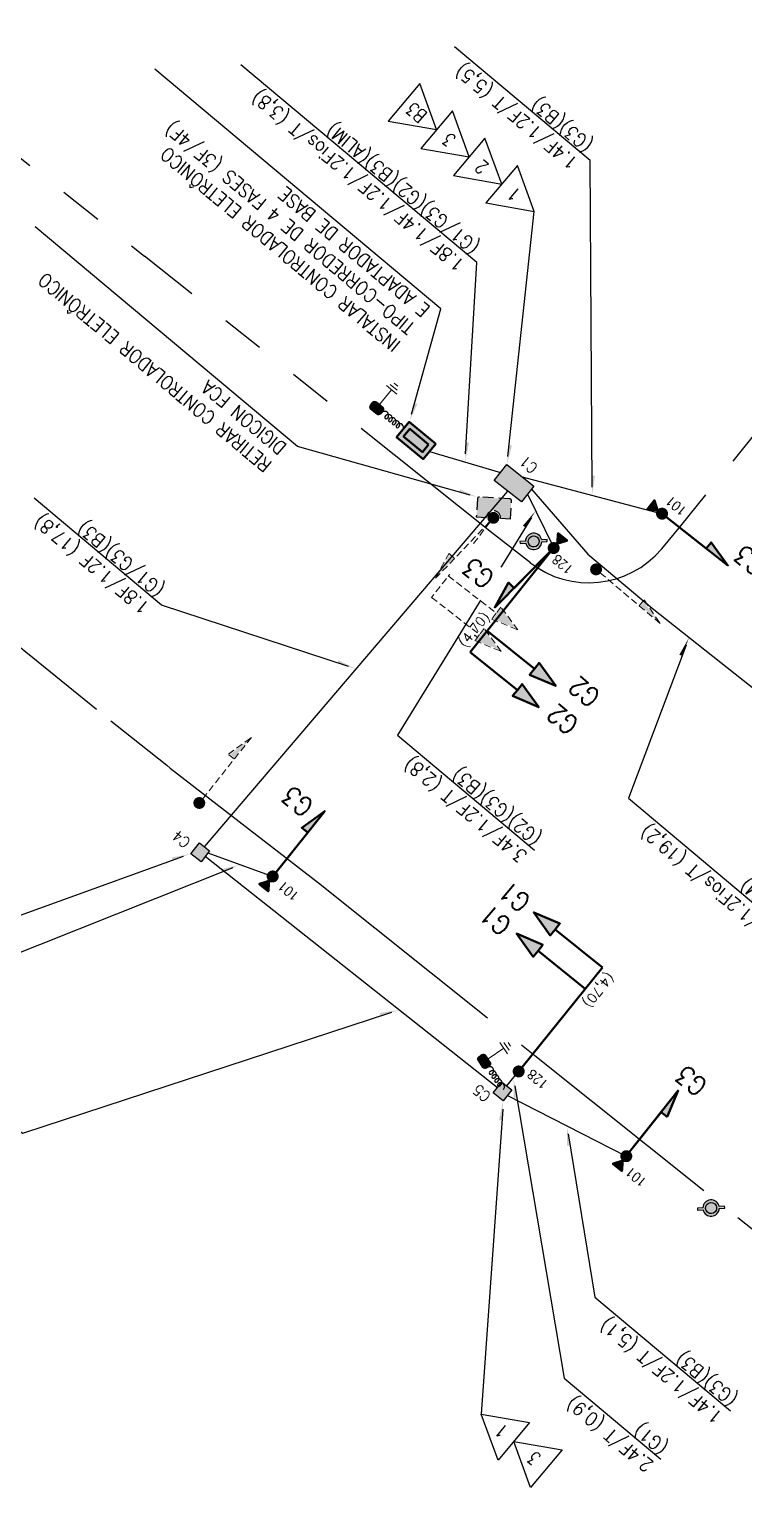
# Model space of a CAD drawing. Extents: x 207448 to 207705, y 7657586 to 7657835.
# Drawn here: x 207551.3 to 207577.5, y 7657670.5 to 7657724.5 of the extents above; entities that cross this region are included whole.
import ezdxf
from ezdxf.enums import TextEntityAlignment as Align

# ---------------------------------------------------------------- set-up
doc = ezdxf.new("R2010")
doc.units = 0
for name, pattern in [('HIDDEN', [0.375, 0.25, -0.125]), ('PHANTOM4', [15.875, 7.9375, -1.5875, 1.5875, -1.5875, 1.5875, -1.5875]), ('SEM-RET', [0.595312, 0.396875, -0.198437])]:
    doc.linetypes.add(name, pattern=pattern)
for name, color, linetype, lineweight, true_color in [('01_Xref Topografia 050 AS nov 17_17$0$Guia-Linha', 7, 'PHANTOM4', 25, 0x000000), ('01_Xref Topografia 050 AS nov 17_17$0$Guia_Rebaixada-Linha', 7, 'PHANTOM4', 25, 0x000000), ('PROJETO', 7, 'PHANTOM4', 25, 0x000000)]:
    doc.layers.add(name, color=color, linetype=linetype, lineweight=lineweight, true_color=true_color)
for name, color, linetype in [('FIS_(E)Poste', 9, 'Continuous'), ('SEM_(C)Emenda', 13, 'Continuous'), ('SEM_(R)Colunas', 15, 'SEM-RET'), ('SEM_(R)Controlador', 15, 'SEM-RET'), ('SEM_(U)CaixasSubt', 40, 'Continuous'), ('SEM_(U)EncaminhaoSubt', 50, 'Continuous'), ('SEM_chamadas', 13, 'Continuous'), ('SEM_textos', 15, 'Continuous')]:
    doc.layers.add(name, color=color, linetype=linetype)
for name, color, linetype, lineweight in [('SEM_(C)Controlador', 160, 'Continuous', 20), ('SEM_(C)Geral', 160, 'Continuous', 40), ('SEM_(E)Colunas', 160, 'Continuous', 20), ('SEM_(R)Geral', 15, 'HIDDEN', 15)]:
    doc.layers.add(name, color=color, linetype=linetype, lineweight=lineweight)
doc.styles.add('TRZ_TEXTOS', font='romans.shx', dxfattribs={"width": 0.8})
doc.styles.add('TZ_PGT_R080', font='romans.shx', dxfattribs={"width": 0.8})
doc.styles.add('TZ_PGT_R090', font='romans.shx', dxfattribs={"width": 0.9})

# ---------------------------------------------------------------- blocks, each defined once
blk = doc.blocks.new('setinha')
at = {"color": 0}
blk.add_solid([(-2.4, 0.37), (0, 0), (-2.4, 0)], dxfattribs=at)

msp = doc.modelspace()

# ---------------------------------------------------------------- hatches: boundary and pattern name
at = {"layer": 'FIS_(E)Poste'}
h = msp.add_hatch(color=255, dxfattribs=at)
edge = h.paths.add_edge_path(flags=0)
edge.add_ellipse((207569.758, 7657705.719), major_axis=(-0.132, 0.132), ratio=1, start_angle=5, end_angle=365)
edge = h.paths.add_edge_path(flags=16)
edge.add_ellipse((207569.758, 7657705.719), major_axis=(-0.157, 0.157), ratio=1, start_angle=5, end_angle=365)
edge = h.paths.add_edge_path()
edge.add_ellipse((207569.758, 7657705.718), major_axis=(-0.2, 0.2), ratio=1, start_angle=233.0244, end_angle=406.4261)
edge.add_line((207569.475, 7657705.711), (207569.272, 7657705.694))
edge.add_line((207569.272, 7657705.694), (207569.275, 7657705.658))
edge.add_line((207569.275, 7657705.658), (207569.479, 7657705.675))
edge.add_ellipse((207569.758, 7657705.719), major_axis=(-0.199, 0.199), ratio=1, start_angle=54.103, end_angle=225.3474)
edge.add_line((207570.04, 7657705.721), (207570.24, 7657705.737))
edge.add_line((207570.24, 7657705.737), (207570.237, 7657705.774))
edge.add_line((207570.237, 7657705.774), (207570.038, 7657705.758))
h = msp.add_hatch(color=255, dxfattribs=at)
edge = h.paths.add_edge_path(flags=0)
edge.add_ellipse((207576.272, 7657681.241), major_axis=(-0.132, 0.132), ratio=1, start_angle=5, end_angle=365)
edge = h.paths.add_edge_path(flags=16)
edge.add_ellipse((207576.272, 7657681.241), major_axis=(-0.157, 0.157), ratio=1, start_angle=5, end_angle=365)
edge = h.paths.add_edge_path()
edge.add_ellipse((207576.272, 7657681.24), major_axis=(-0.2, 0.2), ratio=1, start_angle=233.0244, end_angle=406.4261)
edge.add_line((207575.989, 7657681.233), (207575.786, 7657681.216))
edge.add_line((207575.786, 7657681.216), (207575.789, 7657681.179))
edge.add_line((207575.789, 7657681.179), (207575.993, 7657681.196))
edge.add_ellipse((207576.272, 7657681.241), major_axis=(-0.199, 0.199), ratio=1, start_angle=54.103, end_angle=225.3474)
edge.add_line((207576.554, 7657681.242), (207576.754, 7657681.259))
edge.add_line((207576.754, 7657681.259), (207576.751, 7657681.296))
edge.add_line((207576.751, 7657681.296), (207576.552, 7657681.279))
at = {"layer": 'SEM_(C)Controlador', "true_color": 0x000000, "extrusion": (1.64741e-09, -4.48965e-09, 1)}
h = msp.add_hatch(color=18, dxfattribs=at)
h.dxf.hatch_style = 1
h.paths.add_polyline_path([(207564.004, 7657710.391, 0.414214), (207564.145, 7657710.404), (207564.234, 7657710.513, 0.414214), (207564.221, 7657710.654), (207563.989, 7657710.844, 0.414214), (207563.848, 7657710.831), (207563.759, 7657710.722, 0.414214), (207563.773, 7657710.581)])
at = {"layer": 'SEM_(C)Controlador', "true_color": 0x000000, "extrusion": (3.025e-10, -4.77278e-09, 1)}
h = msp.add_hatch(color=18, dxfattribs=at)
h.dxf.hatch_style = 1
h.paths.add_polyline_path([(207567.885, 7657686.408, 0.414214), (207568.024, 7657686.381), (207568.14, 7657686.459, 0.414214), (207568.167, 7657686.598), (207567.999, 7657686.847, 0.414214), (207567.861, 7657686.874), (207567.744, 7657686.795, 0.414214), (207567.717, 7657686.656)])
at = {"layer": 'SEM_(C)Emenda'}
h = msp.add_hatch(color=256, dxfattribs=at)
h.dxf.hatch_style = 1
h.paths.add_polyline_path([(207568.313, 7657707.958), (207569.307, 7657707.169), (207569.768, 7657707.751), (207568.775, 7657708.54)])
h = msp.add_hatch(color=256, dxfattribs=at)
h.dxf.hatch_style = 1
h.paths.add_polyline_path([(207568.775, 7657708.54), (207569.768, 7657707.751), (207569.307, 7657707.169), (207568.313, 7657707.958)])
h = msp.add_hatch(color=256, dxfattribs=at)
h.dxf.hatch_style = 1
h.paths.add_polyline_path([(207557.18, 7657694.25), (207557.548, 7657693.959), (207557.865, 7657694.36), (207557.497, 7657694.651)])
h = msp.add_hatch(color=256, dxfattribs=at)
h.dxf.hatch_style = 1
h.paths.add_polyline_path([(207568.272, 7657685.468), (207568.639, 7657685.177), (207568.956, 7657685.578), (207568.589, 7657685.869)])
at = {"layer": 'SEM_(C)Geral'}
h = msp.add_hatch(color=255, dxfattribs=at)
h.paths.add_polyline_path([(207566.121, 7657709.301), (207565.196, 7657710.066), (207564.768, 7657709.548), (207565.693, 7657708.783)])
h.paths.add_polyline_path([(207565.925, 7657709.283), (207565.214, 7657709.87), (207564.964, 7657709.566), (207565.675, 7657708.979)], flags=16)
msp.add_hatch(color=256, dxfattribs=at).paths.add_polyline_path([(207565.883, 7657709.279), (207565.218, 7657709.827), (207565.006, 7657709.57), (207565.671, 7657709.022)])
at = {"layer": 'SEM_(C)Geral', "linetype": 'ByBlock', "ltscale": 0.5}
h = msp.add_hatch(color=256, dxfattribs=at)
h.dxf.hatch_style = 1
edge = h.paths.add_edge_path()
edge.add_line((207574.347, 7657706.889), (207574.237, 7657707.229))
edge.add_arc((207574.189, 7657707.214), 0.05, 377.857, 501.844)
edge.add_line((207574.15, 7657707.245), (207573.903, 7657706.93))
edge.add_arc((207573.943, 7657706.9), 0.05, 141.844, 265.831)
edge.add_line((207573.939, 7657706.85), (207574.295, 7657706.824))
edge.add_arc((207574.299, 7657706.874), 0.05, 265.831, 377.857)
h = msp.add_hatch(color=256, dxfattribs=at)
h.dxf.hatch_style = 1
edge = h.paths.add_edge_path()
edge.add_line((207570.645, 7657705.6), (207570.986, 7657705.706))
edge.add_arc((207570.971, 7657705.754), 0.05, 287.2422, 411.2292)
edge.add_line((207571.002, 7657705.793), (207570.691, 7657706.043))
edge.add_arc((207570.66, 7657706.004), 0.05, 51.2292, 175.2162)
edge.add_line((207570.61, 7657706.008), (207570.58, 7657705.652))
edge.add_arc((207570.63, 7657705.648), 0.05, 175.2162, 287.2422)
h = msp.add_hatch(color=256, dxfattribs=at)
h.dxf.hatch_style = 1
edge = h.paths.add_edge_path()
edge.add_line((207560.026, 7657693.293), (207559.685, 7657693.186))
edge.add_arc((207559.7, 7657693.138), 0.05, 107.5039, 231.4909)
edge.add_line((207559.669, 7657693.099), (207559.982, 7657692.85))
edge.add_arc((207560.013, 7657692.889), 0.05, -128.5091, -4.5221)
edge.add_line((207560.063, 7657692.885), (207560.091, 7657693.242))
edge.add_arc((207560.041, 7657693.245), 0.05, -4.5221, 107.5039)
h = msp.add_hatch(color=256, dxfattribs=at)
h.dxf.hatch_style = 1
edge = h.paths.add_edge_path()
edge.add_line((207573.006, 7657683.021), (207572.665, 7657682.914))
edge.add_arc((207572.68, 7657682.866), 0.05, 107.5039, 231.4909)
edge.add_line((207572.649, 7657682.827), (207572.962, 7657682.578))
edge.add_arc((207572.993, 7657682.617), 0.05, -128.5091, -4.5221)
edge.add_line((207573.043, 7657682.614), (207573.071, 7657682.97))
edge.add_arc((207573.021, 7657682.974), 0.05, -4.5221, 107.5039)
at = {"layer": 'SEM_(E)Colunas'}
h = msp.add_hatch(color=255, dxfattribs=at)
h.dxf.hatch_style = 1
edge = h.paths.add_edge_path()
edge.add_arc((207574.472, 7657706.738), 0.195, 410, 590)
edge.add_arc((207574.472, 7657706.738), 0.195, 230, 410)
h = msp.add_hatch(color=255, dxfattribs=at)
h.dxf.hatch_style = 1
edge = h.paths.add_edge_path()
edge.add_arc((207570.492, 7657705.476), 0.195, 410, 590)
edge.add_arc((207570.492, 7657705.476), 0.195, 230, 410)
h = msp.add_hatch(color=255, dxfattribs=at)
h.dxf.hatch_style = 1
edge = h.paths.add_edge_path()
edge.add_arc((207560.178, 7657693.418), 0.195, 410, 590)
edge.add_arc((207560.178, 7657693.418), 0.195, 230, 410)
h = msp.add_hatch(color=255, dxfattribs=at)
h.dxf.hatch_style = 1
edge = h.paths.add_edge_path()
edge.add_arc((207569.207, 7657686.258), 0.195, 410, 590)
edge.add_arc((207569.207, 7657686.258), 0.195, 230, 410)
h = msp.add_hatch(color=255, dxfattribs=at)
h.dxf.hatch_style = 1
edge = h.paths.add_edge_path()
edge.add_arc((207573.158, 7657683.146), 0.195, 410, 590)
edge.add_arc((207573.158, 7657683.146), 0.195, 230, 410)
at = {"layer": 'SEM_(R)Colunas'}
h = msp.add_hatch(color=255, dxfattribs=at)
h.dxf.hatch_style = 1
edge = h.paths.add_edge_path()
edge.add_arc((207568.281, 7657706.585), 0.22, 270, 450)
edge.add_arc((207568.281, 7657706.585), 0.22, 90, 270)
h = msp.add_hatch(color=255, dxfattribs=at)
h.dxf.hatch_style = 1
edge = h.paths.add_edge_path()
edge.add_arc((207572.05, 7657704.692), 0.22, 410, 590)
edge.add_arc((207572.05, 7657704.692), 0.22, 230, 410)
h = msp.add_hatch(color=255, dxfattribs=at)
h.dxf.hatch_style = 1
edge = h.paths.add_edge_path()
edge.add_arc((207557.486, 7657696.115), 0.22, 410, 590)
edge.add_arc((207557.486, 7657696.115), 0.22, 230, 410)
at = {"layer": 'SEM_(R)Controlador'}
h = msp.add_hatch(color=255, dxfattribs=at)
edge = h.paths.add_edge_path()
edge.add_line((207568.553, 7657706.579), (207568.9, 7657706.557))
edge.add_line((207568.9, 7657706.557), (207568.94, 7657707.203))
edge.add_arc((207568.875, 7657707.207), 0.065, 356.4943, 446.4943)
edge.add_line((207568.879, 7657707.272), (207567.771, 7657707.34))
edge.add_arc((207567.767, 7657707.275), 0.065, 446.4943, 536.4943)
edge.add_line((207567.702, 7657707.279), (207567.662, 7657706.633))
edge.add_line((207567.662, 7657706.633), (207568.01, 7657706.612))
edge.add_arc((207568.281, 7657706.585), 0.272, 358.6016, 534.387, ccw=False)

# ---------------------------------------------------------------- linework, layer by layer
at = {"layer": '01_Xref Topografia 050 AS nov 17_17$0$Guia-Linha', "elevation": 0}
for points in [[(207534.157, 7657733.071), (207545.038, 7657724.45), (207555.474, 7657716.197)], [(207540.352, 7657710.149), (207547.54, 7657704.555), (207554.237, 7657699.13), (207554.414, 7657699.001)], [(207556.288, 7657697.498), (207556.419, 7657697.391), (207561.866, 7657693.184), (207569.806, 7657686.841), (207581.149, 7657677.79), (207582.302, 7657676.948), (207583.098, 7657676.294), (207583.576, 7657675.641), (207583.825, 7657675.115), (207584.337, 7657673.653), (207584.357, 7657672.863), (207584.207, 7657672.059), (207583.683, 7657670.9), (207582.148, 7657668.997)]]:
    msp.add_lwpolyline(points, dxfattribs=at)
at = {"layer": '01_Xref Topografia 050 AS nov 17_17$0$Guia_Rebaixada-Linha', "elevation": 0}
msp.add_lwpolyline([(207554.414, 7657699.001), (207556.288, 7657697.498)], dxfattribs=at)
at = {"layer": 'FIS_(E)Poste'}
for p, q in [((207569.457, 7657705.728, 0), (207569.253, 7657705.711, 0)), ((207569.253, 7657705.711, 0), (207569.259, 7657705.638, 0)), ((207569.259, 7657705.638, 0), (207569.464, 7657705.655, 0)), ((207570.253, 7657705.794, 0), (207570.053, 7657705.777, 0)), ((207570.057, 7657705.704, 0), (207570.259, 7657705.721, 0)), ((207570.259, 7657705.721, 0), (207570.253, 7657705.794, 0)), ((207576.767, 7657681.315, 0), (207576.567, 7657681.299, 0)), ((207576.773, 7657681.243, 0), (207576.767, 7657681.315, 0)), ((207575.971, 7657681.249, 0), (207575.767, 7657681.232, 0)), ((207575.767, 7657681.232, 0), (207575.773, 7657681.16, 0)), ((207575.773, 7657681.16, 0), (207575.979, 7657681.177, 0)), ((207576.571, 7657681.226, 0), (207576.773, 7657681.243, 0))]:
    msp.add_line(p, q, dxfattribs=at)
for centre, major_axis, start_param, end_param in [((207569.758, 7657705.718, 0), (-0.213, 0.213), 4.123627, 7.036889), ((207569.758, 7657705.719, 0), (-0.212, 0.212), 0.999973, 3.877358), ((207569.758, 7657705.719, 0), (-0.144, 0.144), 0.08726646167234664, 6.370451768851932), ((207576.272, 7657681.24, 0), (-0.213, 0.213), 4.123627, 7.036889), ((207576.272, 7657681.241, 0), (-0.144, 0.144), 0.08726646167234664, 6.370451768851932), ((207576.272, 7657681.241, 0), (-0.212, 0.212), 0.999973, 3.877358)]:
    msp.add_ellipse(centre, major_axis=major_axis, ratio=1, start_param=start_param, end_param=end_param, dxfattribs=at)
at = {"layer": 'PROJETO', "elevation": 0, "flags": 128}
msp.add_lwpolyline([(207569.638, 7657704.934), (207568.211, 7657706.053), (207555.474, 7657716.197)], dxfattribs=at)
msp.add_lwpolyline([(207569.622, 7657704.947, 0.404045), (207574.459, 7657705.448), (207575.165, 7657706.288), (207578.686, 7657710.674)], format="xyb", dxfattribs=at)
at = {"layer": 'SEM_(C)Controlador', "color": 18, "lineweight": 18, "true_color": 0x000000}
for p, q in [((207564.353, 7657711.444, 0), (207564.739, 7657711.126, 0)), ((207564.497, 7657711.487, 0), (207564.754, 7657711.276, 0)), ((207564.641, 7657711.531, 0), (207564.769, 7657711.425, 0)), ((207568.519, 7657687.318, 0), (207568.799, 7657686.904, 0)), ((207568.669, 7657687.319, 0), (207568.856, 7657687.043, 0)), ((207568.819, 7657687.32, 0), (207568.913, 7657687.182, 0))]:
    msp.add_line(p, q, dxfattribs=at)
at = {"layer": 'SEM_(C)Controlador', "color": 18, "lineweight": 18, "true_color": 0x000000, "elevation": 0}
for points in [[(207564.546, 7657711.285), (207564.105, 7657710.749)], [(207568.659, 7657687.111), (207568.083, 7657686.722)]]:
    msp.add_lwpolyline(points, dxfattribs=at)
for points in [[(207564.234, 7657710.513, 0.414214), (207564.221, 7657710.654), (207563.989, 7657710.844, 0.414214), (207563.848, 7657710.831), (207563.759, 7657710.722, 0.414214), (207563.773, 7657710.581), (207564.004, 7657710.391, 0.414214), (207564.145, 7657710.404)], [(207568.14, 7657686.459, 0.414214), (207568.167, 7657686.598), (207567.999, 7657686.847, 0.414214), (207567.861, 7657686.874), (207567.744, 7657686.795, 0.414214), (207567.717, 7657686.656), (207567.885, 7657686.408, 0.414214), (207568.024, 7657686.381)]]:
    msp.add_lwpolyline(points, format="xyb", close=True, dxfattribs=at)
at = {"layer": 'SEM_(C)Controlador', "color": 18, "lineweight": 25, "true_color": 0x000000, "elevation": 0}
for points in [[(207564.959, 7657709.826), (207564.959, 7657709.826, 0.197723), (207564.978, 7657709.932, 0.000056), (207564.978, 7657709.932, 0.000091), (207564.978, 7657709.932, 0.170042), (207564.93, 7657710.012, 0.170042), (207564.842, 7657710.044, 0.304362), (207564.709, 7657709.958, 0.749797), (207564.783, 7657709.898, 0.304095), (207564.842, 7657710.044, 0.350348), (207564.705, 7657710.157, 0.304156), (207564.573, 7657710.071, 0.749797), (207564.646, 7657710.01, 0.304095), (207564.705, 7657710.157, 0.35031), (207564.568, 7657710.269, 0.304156), (207564.436, 7657710.183, 0.749797), (207564.51, 7657710.123, 0.304095), (207564.568, 7657710.269, 0.35031), (207564.432, 7657710.382, 0.304156), (207564.299, 7657710.296, 0.749797), (207564.373, 7657710.235, 0.304095), (207564.432, 7657710.382, 0.35031), (207564.295, 7657710.494, 0.197854), (207564.195, 7657710.455), (207564.19, 7657710.459)], [(207568.639, 7657685.595), (207568.639, 7657685.595, 0.197723), (207568.688, 7657685.691, 0.000056), (207568.688, 7657685.691, 0.000091), (207568.688, 7657685.691, 0.170042), (207568.665, 7657685.781, 0.170042), (207568.589, 7657685.837, 0.304362), (207568.438, 7657685.793, 0.749797), (207568.491, 7657685.714, 0.304095), (207568.589, 7657685.837, 0.350348), (207568.49, 7657685.984, 0.304156), (207568.339, 7657685.939, 0.749797), (207568.392, 7657685.86, 0.304095), (207568.49, 7657685.984, 0.35031), (207568.391, 7657686.131, 0.304156), (207568.24, 7657686.086, 0.749797), (207568.293, 7657686.007, 0.304095), (207568.391, 7657686.131, 0.35031), (207568.292, 7657686.277, 0.304156), (207568.141, 7657686.233, 0.749797), (207568.194, 7657686.154, 0.304095), (207568.292, 7657686.277, 0.35031), (207568.193, 7657686.424, 0.197854), (207568.086, 7657686.415), (207568.082, 7657686.42)]]:
    msp.add_lwpolyline(points, format="xyb", dxfattribs=at)
at = {"layer": 'SEM_(C)Controlador', "elevation": 0}
for points in [[(207564.959, 7657709.826), (207564.962, 7657709.823)], [(207564.962, 7657709.823), (207564.959, 7657709.826)], [(207568.639, 7657685.595), (207568.642, 7657685.591)], [(207568.642, 7657685.591), (207568.639, 7657685.595)]]:
    msp.add_lwpolyline(points, dxfattribs=at)
at = {"layer": 'SEM_(C)Emenda'}
for p, q in [((207565.58, 7657722.534, 0), (207564.423, 7657721.154, 0)), ((207566.196, 7657720.842, 0), (207565.58, 7657722.534, 0)), ((207566.774, 7657721.532, 0), (207565.617, 7657720.152, 0)), ((207567.39, 7657719.84, 0), (207566.774, 7657721.532, 0)), ((207564.423, 7657721.154, 0), (207566.196, 7657720.842, 0)), ((207567.969, 7657720.529, 0), (207566.812, 7657719.15, 0)), ((207568.585, 7657718.838, 0), (207567.969, 7657720.529, 0)), ((207565.617, 7657720.152, 0), (207567.39, 7657719.84, 0)), ((207566.812, 7657719.15, 0), (207568.585, 7657718.838, 0)), ((207569.163, 7657719.527, 0), (207568.006, 7657718.148, 0)), ((207569.779, 7657717.835, 0), (207569.163, 7657719.527, 0)), ((207568.006, 7657718.148, 0), (207569.779, 7657717.835, 0)), ((207568.453, 7657671.983, 0), (207567.837, 7657673.675, 0)), ((207567.837, 7657673.675, 0), (207569.61, 7657673.362, 0)), ((207569.61, 7657673.362, 0), (207568.453, 7657671.983, 0)), ((207569.648, 7657670.981, 0), (207569.032, 7657672.673, 0)), ((207569.032, 7657672.673, 0), (207570.805, 7657672.36, 0)), ((207570.805, 7657672.36, 0), (207569.648, 7657670.981, 0))]:
    msp.add_line(p, q, dxfattribs=at)
at = {"layer": 'SEM_(C)Emenda', "ltscale": 10, "elevation": 0}
for points in [[(207568.807, 7657708.838), (207569.779, 7657717.835)], [(207556.898, 7657694.148), (207549.61, 7657691.518)], [(207568.622, 7657684.878), (207567.837, 7657673.675)]]:
    msp.add_lwpolyline(points, dxfattribs=at)
at = {"layer": 'SEM_(C)Geral'}
for p, q in [((207574.629, 7657706.614, 0), (207576.096, 7657705.462, 0)), ((207570.351, 7657705.334, 0), (207569.039, 7657704.009, 0)), ((207560.302, 7657693.574, 0), (207561.464, 7657695.034, 0)), ((207569.333, 7657686.414, 0), (207572.28, 7657690.075, 0)), ((207573.282, 7657683.303, 0), (207574.438, 7657684.767, 0))]:
    msp.add_line(p, q, dxfattribs=at)
at = {"layer": 'SEM_(C)Geral', "elevation": 0}
for points in [[(207566.163, 7657709.305), (207565.192, 7657710.108), (207564.726, 7657709.544), (207565.697, 7657708.741)], [(207565.904, 7657709.281), (207565.216, 7657709.849), (207564.985, 7657709.568), (207565.673, 7657709.001)]]:
    msp.add_lwpolyline(points, close=True, dxfattribs=at)
at = {"layer": 'SEM_(C)Geral', "linetype": 'ByBlock', "ltscale": 0.5, "const_width": 0.07, "elevation": 0}
for points in [[(207574.313, 7657706.878), (207574.204, 7657707.218, 0.600783), (207574.178, 7657707.223), (207573.931, 7657706.909, 0.600783), (207573.941, 7657706.885), (207574.298, 7657706.859, 0.531855)], [(207570.634, 7657705.634), (207570.976, 7657705.74, 0.600783), (207570.981, 7657705.766), (207570.669, 7657706.016, 0.600783), (207570.645, 7657706.005), (207570.615, 7657705.649, 0.531855)], [(207560.036, 7657693.26), (207559.696, 7657693.152, 0.600783), (207559.691, 7657693.126), (207560.003, 7657692.877, 0.600783), (207560.028, 7657692.888), (207560.056, 7657693.244, 0.531855)], [(207573.017, 7657682.988), (207572.676, 7657682.881, 0.600783), (207572.671, 7657682.855), (207572.984, 7657682.606, 0.600783), (207573.008, 7657682.616), (207573.036, 7657682.973, 0.531855)]]:
    msp.add_lwpolyline(points, format="xyb", close=True, dxfattribs=at)
at = {"layer": 'SEM_(C)Geral', "elevation": 0}
for points in [[(207569.039, 7657704.009), (207568.84, 7657704.206), (207568.33, 7657703.294), (207570.351, 7657705.334)], [(207568.05, 7657702.436), (207569.785, 7657701.042), (207569.96, 7657701.261), (207570.57, 7657700.412), (207569.61, 7657700.824), (207569.785, 7657701.042)], [(207567.424, 7657701.656), (207569.159, 7657700.263), (207569.334, 7657700.481), (207569.943, 7657699.632), (207568.983, 7657700.044), (207569.159, 7657700.263)], [(207572.28, 7657690.075), (207570.545, 7657691.469), (207570.369, 7657691.25), (207569.76, 7657692.099), (207570.72, 7657691.687), (207570.545, 7657691.469)], [(207574.438, 7657684.767), (207574.658, 7657684.593), (207575.062, 7657685.556), (207573.282, 7657683.303)]]:
    msp.add_lwpolyline(points, dxfattribs=at)
at = {"layer": 'SEM_(C)Geral'}
for points in [[(207568.84, 7657704.206, 0), (207569.039, 7657704.009, 0), (207568.33, 7657703.294, 0)], [(207570.57, 7657700.412, 0), (207569.61, 7657700.824, 0), (207569.96, 7657701.261, 0)], [(207569.943, 7657699.632, 0), (207568.983, 7657700.044, 0), (207569.334, 7657700.481, 0)], [(207569.76, 7657692.099, 0), (207570.72, 7657691.687, 0), (207570.369, 7657691.25, 0)], [(207574.658, 7657684.593, 0), (207574.438, 7657684.767, 0), (207575.062, 7657685.556, 0)]]:
    msp.add_solid(points, dxfattribs=at)
at = {"layer": 'SEM_(E)Colunas', "linetype": 'ByBlock', "const_width": 0.05, "elevation": 0, "flags": 128}
for points in [[(207574.597, 7657706.887, 1), (207574.347, 7657706.588, 1)], [(207570.617, 7657705.626, 1), (207570.367, 7657705.327, 1)], [(207560.303, 7657693.567, 1), (207560.053, 7657693.268, 1)], [(207569.333, 7657686.407, 1), (207569.082, 7657686.109, 1)], [(207573.283, 7657683.295, 1), (207573.033, 7657682.997, 1)]]:
    msp.add_lwpolyline(points, format="xyb", close=True, dxfattribs=at)
at = {"layer": 'SEM_(R)Colunas', "linetype": 'ByBlock', "const_width": 0.037, "flags": 128}
for points, elevation in [([(207568.281, 7657706.39, 1), (207568.281, 7657706.78, 1)], 531.545), ([(207572.175, 7657704.841, 1), (207571.925, 7657704.542, 1)], 531.381), ([(207557.611, 7657696.264, 1), (207557.36, 7657695.965, 1)], 531.673)]:
    msp.add_lwpolyline(points, format="xyb", close=True, dxfattribs=dict(at, elevation=elevation))
at = {"layer": 'SEM_(R)Controlador', "elevation": 531.545}
msp.add_lwpolyline([(207568.542, 7657706.569), (207568.91, 7657706.547), (207568.95, 7657707.202, 0.414214), (207568.88, 7657707.282), (207567.771, 7657707.35, 0.414214), (207567.692, 7657707.279), (207567.652, 7657706.624), (207568.019, 7657706.601, -1)], format="xyb", close=True, dxfattribs=at)
at = {"layer": 'SEM_(R)Controlador'}
msp.add_point((207568.281, 7657706.585, 531.545), dxfattribs=at)
at = {"layer": 'SEM_(R)Geral'}
for points, elevation in [([(207568.165, 7657706.436), (207566.013, 7657703.661)], 531.545), ([(207566.853, 7657705.092), (207566.651, 7657705.286), (207566.158, 7657704.365), (207568.143, 7657706.441)], 531.545), ([(207573.628, 7657703.359), (207573.809, 7657703.573), (207574.397, 7657702.71), (207572.203, 7657704.563)], 531.381), ([(207558.77, 7657697.732), (207558.551, 7657697.906), (207559.396, 7657698.52), (207557.61, 7657696.271)], 531.673)]:
    msp.add_lwpolyline(points, dxfattribs=dict(at, elevation=elevation))
at = {"layer": 'SEM_(R)Geral', "color": 255}
for points in [[(207566.663, 7657705.219, 531.545), (207566.802, 7657705.087, 531.545), (207566.233, 7657704.466, 531.545)], [(207573.804, 7657703.505, 531.381), (207573.68, 7657703.359, 531.381), (207574.312, 7657702.802, 531.381)], [(207568.472, 7657701.755, 531.545), (207567.953, 7657702.466, 531.545), (207567.654, 7657702.08, 531.545)], [(207558.619, 7657697.903, 531.673), (207558.769, 7657697.784, 531.673), (207559.306, 7657698.432, 531.673)]]:
    msp.add_solid(points, dxfattribs=at)
at = {"layer": 'SEM_(U)CaixasSubt'}
for p, q in [((207568.313, 7657707.958, 0), (207568.775, 7657708.54, 0)), ((207568.775, 7657708.54, 0), (207569.768, 7657707.751, 0)), ((207569.307, 7657707.169, 0), (207568.313, 7657707.958, 0)), ((207569.768, 7657707.751, 0), (207569.307, 7657707.169, 0))]:
    msp.add_line(p, q, dxfattribs=at)
at = {"layer": 'SEM_(U)CaixasSubt', "elevation": 0}
for points in [[(207557.865, 7657694.36), (207557.548, 7657693.959), (207557.18, 7657694.25), (207557.497, 7657694.651)], [(207557.865, 7657694.36), (207557.548, 7657693.959), (207557.18, 7657694.25), (207557.497, 7657694.651)], [(207568.96, 7657685.578), (207568.643, 7657685.177), (207568.276, 7657685.468), (207568.593, 7657685.869)], [(207568.96, 7657685.578), (207568.643, 7657685.177), (207568.276, 7657685.468), (207568.593, 7657685.869)]]:
    msp.add_lwpolyline(points, close=True, dxfattribs=at)
at = {"layer": 'SEM_(U)EncaminhaoSubt', "linetype": 'Continuous', "transparency": 33554687, "elevation": 0, "flags": 128}
for points in [[(207565.93, 7657709.023), (207568.544, 7657708.249)], [(207569.336, 7657708.094), (207574.472, 7657706.738)], [(207557.681, 7657694.506), (207568.81, 7657707.564)], [(207569.538, 7657707.46), (207570.492, 7657705.511)], [(207569.675, 7657707.633), (207571.745, 7657705.252), (207574.107, 7657703.266), (207580.201, 7657698.449), (207583.821, 7657696.225)], [(207557.706, 7657694.16), (207568.434, 7657685.668)], [(207557.801, 7657694.279), (207560.178, 7657693.418)], [(207568.776, 7657685.724), (207569.207, 7657686.258)], [(207568.802, 7657685.378), (207573.158, 7657683.146)]]:
    msp.add_lwpolyline(points, dxfattribs=at)
at = {"layer": 'SEM_chamadas'}
for points, elevation in [([(207571.902, 7657707.716), (207571.83, 7657719.707), (207566.852, 7657723.883)], 0), ([(207565.272, 7657710.397), (207566.347, 7657714.259), (207555.854, 7657723.062)], 0), ([(207567.255, 7657708.936), (207567.667, 7657715.961), (207559.012, 7657723.222)], 0), ([(207567.428, 7657707.413), (207561.088, 7657709.203), (207551.464, 7657717.277)], 0), ([(207562.956, 7657701.123), (207556.103, 7657703.377), (207551.421, 7657707.305)], 0), ([(207569.678, 7657706.596), (207564.763, 7657698.603), (207569.79, 7657694.386)], 0), ([(207575.358, 7657701.912), (207573.24, 7657696.291), (207580.746, 7657689.994)], 531.381), ([(207558.711, 7657693.737), (207547.341, 7657689.204), (207542.363, 7657693.38)], 0), ([(207564.546, 7657688.427), (207550.991, 7657683.985), (207545.685, 7657688.437)], 0), ([(207569.068, 7657685.727), (207570.874, 7657674.995), (207574.423, 7657672.017)], 0), ([(207571.028, 7657683.966), (207572.002, 7657677.968), (207576.98, 7657673.792)], 0)]:
    msp.add_lwpolyline(points, dxfattribs=dict(at, elevation=elevation))

# ---------------------------------------------------------------- block references
at = {"layer": 'SEM_(C)Emenda', "ltscale": 10, "xscale": 0.3000000000847272, "yscale": 0.3000000000847272, "zscale": 0.3000000000847272}
for p, rotation in [((207568.775, 7657708.54, 0), 263.8352657466877), ((207557.18, 7657694.25, 0), 19.84320438535977), ((207568.643, 7657685.177, 0), 85.99131214012847)]:
    msp.add_blockref('setinha', p, dxfattribs=dict(at, rotation=rotation))
at = {"layer": 'SEM_chamadas'}
for p, xscale, yscale, zscale, rotation in [((207565.192, 7657710.108, 0), 0.3000000000847272, 0.3000000000847272, 0.3000000000847272, 254.4477910362357), ((207567.237, 7657708.636, 0), 0.3000000000847272, 0.3000000000847272, 0.3000000000847272, 266.6449989719371), ((207571.904, 7657707.416, 0), 0.3000000000847272, 0.3000000000847272, 0.3000000000847272, 270.3476366005967), ((207567.717, 7657707.331, 0), 0.3000000000847272, 0.3000000000847272, 0.3000000000847272, 344.2313489214065), ((207569.836, 7657706.851, 0), 0.3000000000847273, 0.3000000000847273, 0.3000000000847273, 58.41015462873285), ((207575.464, 7657702.193, 531.381), 0.3000000000847272, 0.3000000000847272, 0.3000000000847272, 69.35520007563622), ((207563.241, 7657701.03, 0), 0.3000000000847273, 0.3000000000847273, 0.3000000000847273, 341.7980471233516), ((207558.989, 7657693.848, 0), 0.3000000000847272, 0.3000000000847272, 0.3000000000847272, 21.73617347237714), ((207564.831, 7657688.521, 0), 0.3000000000847272, 0.3000000000847272, 0.3000000000847272, 18.14469023117577), ((207569.018, 7657686.023, 0), 0.3000000000847272, 0.3000000000847272, 0.3000000000847272, 99.55310936297107), ((207570.98, 7657684.262, 0), 0.3000000000847273, 0.3000000000847273, 0.3000000000847273, 99.22666390283906)]:
    msp.add_blockref('setinha', p, dxfattribs=dict(at, xscale=xscale, yscale=yscale, zscale=zscale, rotation=rotation))

# ---------------------------------------------------------------- texts
at = {"layer": 'SEM_(C)Emenda', "style": 'TZ_PGT_R080', "width": 0.8}
for s, p in [('B3', (207565.454, 7657721.465, 0)), ('3', (207566.648, 7657720.462, 0)), ('2', (207567.843, 7657719.46, 0)), ('1', (207569.037, 7657718.458, 0)), ('1', (207568.579, 7657673.052, 0)), ('3', (207569.774, 7657672.05, 0))]:
    msp.add_text(s, height=0.5, rotation=140.0043, dxfattribs=at).set_placement(p, align=Align.MIDDLE_CENTER)
at = {"layer": 'SEM_chamadas', "char_height": 0.5, "rotation": 140.0043, "style": 'TZ_PGT_R090'}
for s, insert, attachment_point in [('1.4F/1.2F/T (5,5)\\P(G3)(B3)', (207571.598, 7657719.898, 0), 4), ('1.8F/1.4F/1.2F/1.2Fios/T (3,8)\\P(G1/G3)(G2)(B3)(ALIM)', (207567.435, 7657716.152, 0), 4), ('INSTALAR CONTROLADOR ELETRÔNICO   \\PTIPO-CORREDOR DE 4 FASES (3F/4F)\\PE ADAPTADOR DE BASE', (207565.989, 7657714.298, 0), 7), ('RETIRAR CONTROLADOR ELETRÔNICO   \\PDIGICON FCA', (207560.729, 7657709.243, 0), 7), ('1.8F/1.2F (17,8)\\P(G1/G3)(B3)', (207555.872, 7657703.568, 0), 4), ('3.4F/1.2F/T (2,8)\\P(G2)(G3)(B3)', (207569.719, 7657694.442, 0), 4), ('1.4F/1.2F/1.2Fios/T (19,2)\\P(G3)(B3)(ALIM)', (207580.675, 7657690.05, 531.381), 4), ('1.4F/1.2F/T (5,1)\\P(G3)(B3)', (207576.909, 7657673.848, 0), 4), ('2.4F/T (0,9)\\P(G1)', (207574.353, 7657672.073, 0), 4)]:
    msp.add_mtext(s, dxfattribs=dict(at, insert=insert, attachment_point=attachment_point))
at = {"layer": 'SEM_textos', "style": 'TZ_PGT_R090', "width": 0.9}
for s, p in [('101', (207574.99, 7657707.021, 0)), ('128', (207570.82, 7657704.872, 0)), ('101', (207560.761, 7657692.877, 0)), ('128', (207569.903, 7657685.971, 0)), ('101', (207573.519, 7657682.375, 0))]:
    msp.add_text(s, height=0.35, rotation=140, dxfattribs=at).set_placement(p, align=Align.MIDDLE_CENTER)
at = {"layer": 'SEM_textos', "style": 'TRZ_TEXTOS'}
for rotation, p in [(51.2292, (207567.242, 7657701.802, 0)), (231.1695, (207572.462, 7657689.929, 0))]:
    msp.add_text('(4,70)', height=0.35, rotation=rotation, dxfattribs=at).set_placement(p)
at = {"layer": 'SEM_textos', "char_height": 0.4, "attachment_point": 5, "line_spacing_factor": 0.9, "style": 'TZ_PGT_R090'}
for s, insert, rotation in [('C1\\P ', (207569.765, 7657708.759, 0), 139.5863), ('C4', (207556.822, 7657694.783, 0), 140), ('C5', (207567.85, 7657685.458, 0), 140)]:
    msp.add_mtext(s, dxfattribs=dict(at, insert=insert, rotation=rotation))

# ---------------------------------------------------------------- next in the draw order: texts
at = {"layer": 'SEM_textos', "color": 160, "lineweight": 30, "insert": (207567.503, 7657704.284, -531.447), "char_height": 0.7, "attachment_point": 2, "rotation": 140, "style": 'TZ_PGT_R090', "bg_fill": 2}
msp.add_mtext('G3', dxfattribs=at)
at = {"layer": 'SEM_textos', "color": 160, "lineweight": 30, "char_height": 0.7, "attachment_point": 2, "rotation": 140, "style": 'TZ_PGT_R090', "bg_fill": 3, "box_fill_scale": 1.2, "bg_fill_color": 256, "bg_fill_transparency": 15376704}
for s, insert in [('G3', (207577.47, 7657704.751, 0)), ('G2', (207570.593, 7657698.919, 0)), ('G3', (207560.864, 7657695.901, 0)), ('G1', (207568.128, 7657691.546, 267.635)), ('G3', (207575.318, 7657685.643, 0))]:
    msp.add_mtext(s, dxfattribs=dict(at, insert=insert))

# ---------------------------------------------------------------- next in the draw order: linework, layer by layer
at = {"layer": 'SEM_(C)Geral'}
msp.add_line((207570.367, 7657705.321, 0), (207567.424, 7657701.656, 0), dxfattribs=at)
at = {"layer": 'SEM_(C)Geral', "elevation": 0}
for points in [[(207576.096, 7657705.462), (207576.269, 7657705.682), (207576.887, 7657704.84), (207574.629, 7657706.614)], [(207561.464, 7657695.034), (207561.245, 7657695.208), (207562.091, 7657695.821), (207560.302, 7657693.574)], [(207571.654, 7657689.295), (207569.919, 7657690.689), (207569.743, 7657690.471), (207569.134, 7657691.319), (207570.094, 7657690.907), (207569.919, 7657690.689)]]:
    msp.add_lwpolyline(points, dxfattribs=at)
at = {"layer": 'SEM_(C)Geral'}
for points in [[(207576.269, 7657705.682, 0), (207576.096, 7657705.462, 0), (207576.887, 7657704.84, 0)], [(207561.245, 7657695.208, 0), (207561.464, 7657695.034, 0), (207562.091, 7657695.821, 0)], [(207569.134, 7657691.319, 0), (207570.094, 7657690.907, 0), (207569.743, 7657690.471, 0)]]:
    msp.add_solid(points, dxfattribs=at)
at = {"layer": 'SEM_(R)Geral', "elevation": 531.545}
for points in [[(207566.626, 7657704.452), (207568.385, 7657703.088), (207568.213, 7657702.867), (207569.18, 7657702.471), (207568.557, 7657703.309), (207568.385, 7657703.088)], [(207566.013, 7657703.661), (207567.772, 7657702.298), (207567.601, 7657702.076), (207568.567, 7657701.681), (207567.944, 7657702.519), (207567.772, 7657702.298)]]:
    msp.add_lwpolyline(points, dxfattribs=at)
at = {"layer": 'SEM_(R)Geral', "color": 255}
msp.add_solid([(207569.084, 7657702.546, 531.545), (207568.566, 7657703.256, 531.545), (207568.267, 7657702.87, 531.545)], dxfattribs=at)

# ---------------------------------------------------------------- next in the draw order: texts
at = {"layer": 'SEM_textos', "color": 160, "lineweight": 30, "char_height": 0.7, "attachment_point": 2, "rotation": 140, "style": 'TZ_PGT_R090', "bg_fill": 3, "box_fill_scale": 1.2, "bg_fill_color": 256, "bg_fill_transparency": 15376704}
for s, insert in [('G2', (207571.387, 7657699.928, 0)), ('G1', (207568.831, 7657692.402, 267.635))]:
    msp.add_mtext(s, dxfattribs=dict(at, insert=insert))

doc.saveas('drawing.dxf')
